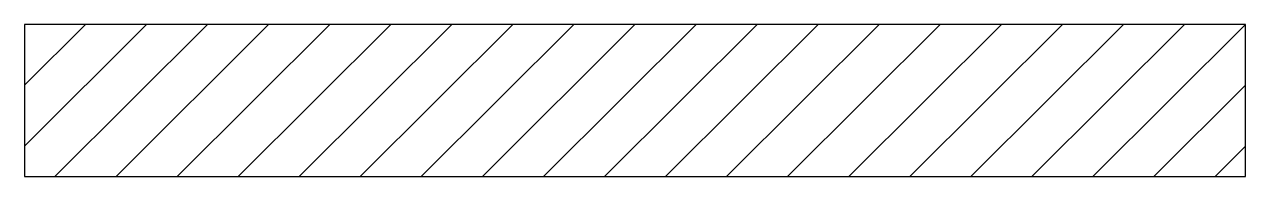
# Model space of a CAD drawing. Header units: metres. Extents: x 0 to 8, y 0 to 1.
import ezdxf

# ---------------------------------------------------------------- set-up
doc = ezdxf.new("R2010")
doc.units = ezdxf.units.M

msp = doc.modelspace()

# ---------------------------------------------------------------- linework, layer by layer
for p, q in [((0, 1), (0, 1)), ((0, 0.6), (0.4, 1)), ((0, 0.2), (0.8, 1)), ((0.2, 0), (1.2, 1)), ((0.6, 0), (1.6, 1)), ((1, 0), (2, 1)), ((1.4, 0), (2.4, 1)), ((1.8, 0), (2.8, 1)), ((2.2, 0), (3.2, 1)), ((2.6, 0), (3.6, 1)), ((3, 0), (4, 1)), ((3.4, 0), (4.4, 1)), ((3.8, 0), (4.8, 1)), ((4.2, 0), (5.2, 1)), ((4.6, 0), (5.6, 1)), ((5, 0), (6, 1)), ((5.4, 0), (6.4, 1)), ((5.8, 0), (6.8, 1)), ((6.2, 0), (7.2, 1)), ((6.6, 0), (7.6, 1)), ((7, 0), (8, 1)), ((7.4, 0), (8, 0.6)), ((7.8, 0), (8, 0.2))]:
    msp.add_line(p, q)
msp.add_lwpolyline([(0, 0), (8, 0), (8, 1), (0, 1)], close=True)

doc.saveas('drawing.dxf')
